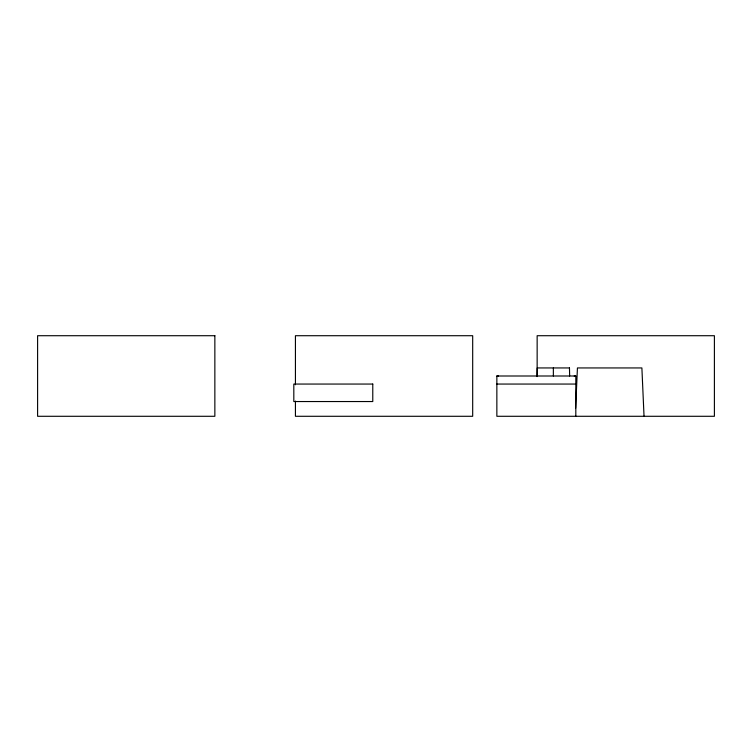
<?xml version="1.0" encoding="UTF-8"?>
<svg xmlns="http://www.w3.org/2000/svg" width="752" height="752" viewBox="0 0 752 752"><rect width="100%" height="100%" fill="white"/><g stroke="black" fill="none" stroke-linecap="round" stroke-linejoin="round"><path stroke-width="1.13" d="M537.069 376L537.238 367.944L569.452 367.944M575.637 408.233L577.433 367.944L641.888 367.944L644.032 416.288M537.144 376.583L537.144 335.712L714.4 335.712L714.4 416.288L496.856 416.288L496.856 376L498.473 376M496.856 376L575.816 376L575.816 416.288M496.856 384.056L575.816 384.056M574.208 376L575.816 376M569.471 367.944L569.649 376M553.359 367.944L553.359 376M295.433 384.761L295.433 335.712L472.688 335.712L472.688 416.288L295.433 416.288L295.433 401.107M214.856 335.712L37.6 335.712L37.6 416.288L214.856 416.288L214.856 335.712M372.776 384.056L293.816 384.056L293.816 401.54L372.776 401.54L372.776 384.056"/></g></svg>
